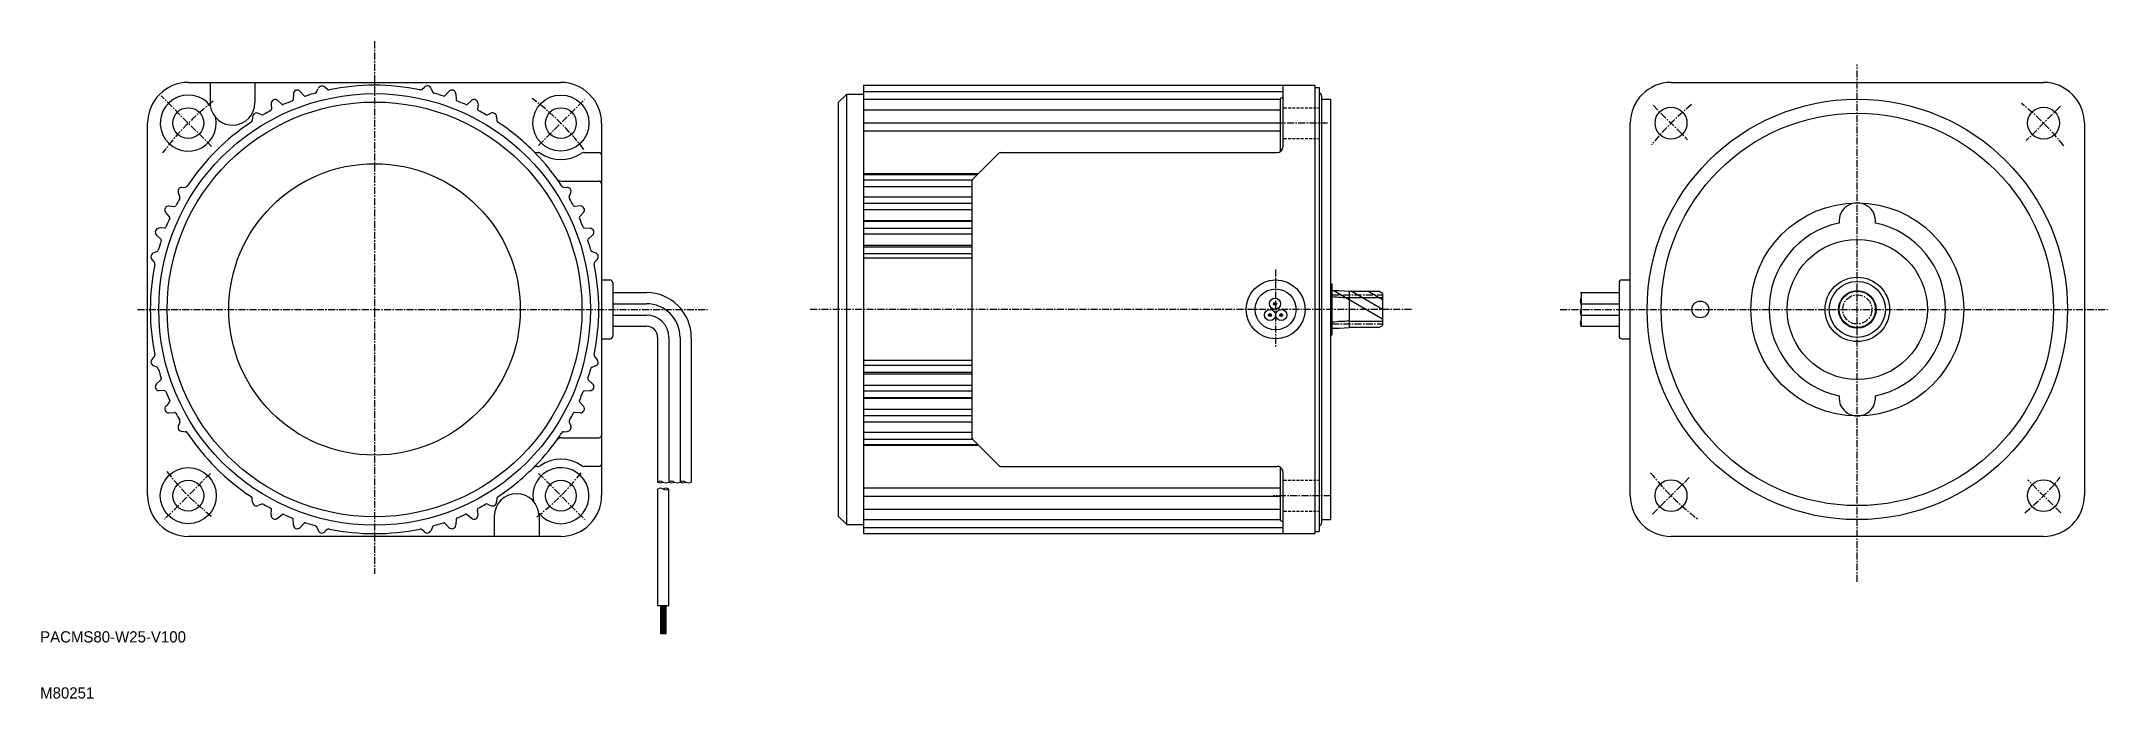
# Model space of a CAD drawing. Extents: x -76 to 293, y 411 to 529.
import ezdxf

# ---------------------------------------------------------------- set-up
doc = ezdxf.new("R2010")
doc.units = 0
doc.linetypes.add('CENTER', pattern=[2, 1.25, -0.25, 0.25, -0.25])
doc.linetypes.add('DASHED', pattern=[0.75, 0.5, -0.25])
doc.layers.get('0').update_dxf_attribs({"linetype": 'CONTINUOUS'})
doc.layers.add('CENTER', color=1, linetype='CENTER')

msp = doc.modelspace()

# ---------------------------------------------------------------- linework, layer by layer
at = {"color": 7, "linetype": 'CONTINUOUS'}
for p, q in [((-49.83, 521.43), (16.57, 521.43)), ((-45.97, 521.43), (-45.97, 517.81)), ((-37.97, 521.43), (-37.97, 517.81)), ((-29.9, 519.83), (-29.16, 519.04)), ((-26.96, 519.73), (-26.71, 520.31)), ((-25.04, 520.19), (-25.52, 520.6)), ((-8.21, 520.19), (-7.74, 520.58)), ((-6.54, 520.3), (-6.3, 519.73)), ((-3.36, 519.83), (-4.09, 519.04)), ((70.6, 520.93), (151.1, 520.93)), ((70.6, 520.93), (70.6, 440.93)), ((70.6, 519.83), (145.4, 519.83)), ((145.4, 520.93), (145.4, 509.93)), ((151.1, 520.93), (151.1, 440.93)), ((151.1, 520.53), (151.9, 520.53)), ((151.9, 520.53), (151.9, 441.33)), ((214.67, 521.43), (281.07, 521.43)), ((-45.97, 517.81), (-45.97, 517.81)), ((-35.08, 517.61), (-35.02, 516.59)), ((-33.13, 517.5), (-33.91, 518.18)), ((-31.11, 519.39), (-31.16, 518.33)), ((-2.14, 519.39), (-2.1, 518.33)), ((0.66, 518.18), (-0.12, 517.5)), ((1.83, 517.61), (1.76, 516.59)), ((67.6, 519.33), (66.1, 517.83)), ((66.1, 517.83), (66.1, 444.03)), ((67.6, 519.33), (70.6, 519.33)), ((67.6, 442.53), (67.6, 519.33)), ((70.6, 518.42), (144.9, 518.42)), ((70.6, 516.54), (144.9, 516.54)), ((144.9, 518.4), (144.9, 509.07)), ((145.2, 518.7), (145.4, 518.7)), ((152.3, 519.03), (152.3, 518.43)), ((152.3, 518.43), (152.3, 442.83)), ((152.3, 518.43), (153.9, 518.43)), ((153.9, 518.43), (153.9, 443.43)), ((-57.13, 447.73), (-57.13, 514.13)), ((-38.38, 515.25), (-38.44, 514.64)), ((-36.76, 515.67), (-37.33, 515.9)), ((3.51, 515.67), (4.13, 515.92)), ((5.13, 515.31), (5.19, 514.64)), ((23.87, 514.13), (23.87, 447.73)), ((70.6, 514.22), (144.9, 514.22)), ((70.6, 512.78), (144.9, 512.78)), ((207.37, 447.73), (207.37, 514.13)), ((288.37, 514.13), (288.37, 447.73)), ((12.36, 508.93), (12.59, 508.93)), ((20.78, 508.93), (23.37, 508.93)), ((90.04, 504.08), (94.75, 508.78)), ((95.11, 508.93), (144.4, 508.93)), ((91.11, 505.14), (70.6, 505.14)), ((-51.37, 501.07), (-51.62, 501.69)), ((-51.01, 502.69), (-50.34, 502.74)), ((16.69, 503.83), (23.37, 503.83)), ((17.08, 502.74), (17.69, 502.69)), ((18.11, 501.06), (18.34, 501.64)), ((70.6, 504.98), (90.94, 504.98)), ((70.6, 504.06), (90.03, 504.06)), ((70.6, 502.85), (89.9, 502.85)), ((89.9, 503.72), (89.9, 458.14)), ((-53.19, 497.43), (-53.82, 498.17)), ((-53.31, 499.39), (-52.28, 499.32)), ((20.06, 499.39), (19.03, 499.32)), ((20.62, 498.22), (19.94, 497.43)), ((70.6, 500.99), (89.9, 500.99)), ((70.6, 499.86), (89.9, 499.86)), ((70.6, 498.74), (89.9, 498.74)), ((-55.53, 494.2), (-54.73, 493.47)), ((-54.02, 495.46), (-55.08, 495.41)), ((20.77, 495.46), (21.83, 495.41)), ((21.48, 493.47), (22.27, 494.2)), ((70.6, 496.79), (89.9, 496.79)), ((70.6, 496.65), (89.9, 496.65)), ((70.6, 495.45), (89.9, 495.45)), ((70.6, 494.43), (89.9, 494.43)), ((-55.43, 491.26), (-55.99, 491.02)), ((22.18, 491.26), (22.79, 491)), ((70.6, 492.41), (89.9, 492.41)), ((70.6, 492.12), (89.9, 492.12)), ((70.6, 490.89), (89.9, 490.89)), ((-55.89, 489.34), (-56.28, 489.82)), ((23.07, 489.86), (22.63, 489.34)), ((70.6, 490.14), (89.9, 490.14)), ((23.87, 486.18), (25.37, 486.18)), ((25.87, 485.68), (25.87, 476.18)), ((25.87, 483.93), (31.87, 483.93)), ((153.9, 485.58), (154.2, 485.41)), ((154.2, 476.45), (154.2, 485.41)), ((154.2, 484.28), (155.42, 484.28)), ((155.42, 484.28), (157.2, 484.18)), ((157.2, 484.18), (157.2, 477.68)), ((157.2, 484.18), (162.5, 484.18)), ((163.2, 483.77), (162.5, 484.18)), ((163.2, 483.77), (163.2, 478.09)), ((198.56, 483.93), (205.37, 483.93)), ((205.37, 485.68), (205.37, 476.18)), ((205.87, 486.18), (207.37, 486.18)), ((-57.13, 480.93), (-57.13, 480.93)), ((25.87, 481.93), (31.87, 481.93)), ((25.87, 479.93), (31.87, 479.93)), ((198.56, 481.93), (205.37, 481.93)), ((198.56, 479.93), (205.37, 479.93)), ((23.87, 475.68), (25.37, 475.68)), ((25.87, 477.93), (31.87, 477.93)), ((33.87, 475.93), (33.87, 450.12)), ((35.87, 475.93), (35.87, 450.12)), ((37.87, 475.93), (37.87, 450.12)), ((39.87, 475.93), (39.87, 450.12)), ((153.9, 476.28), (154.2, 476.45)), ((154.2, 477.58), (155.42, 477.58)), ((155.42, 477.58), (157.2, 477.68)), ((162.5, 477.68), (157.2, 477.68)), ((162.5, 477.68), (163.2, 478.09)), ((198.56, 477.93), (205.37, 477.93)), ((205.87, 475.68), (207.37, 475.68)), ((-56.32, 472), (-55.89, 472.52)), ((22.63, 472.52), (23.03, 472.05)), ((70.6, 471.88), (89.9, 471.88)), ((-55.43, 470.6), (-56.05, 470.86)), ((-54.73, 468.39), (-55.53, 467.66)), ((21.48, 468.39), (22.27, 467.66)), ((22.17, 470.6), (22.74, 470.85)), ((70.6, 471), (89.9, 471)), ((70.6, 469.74), (89.9, 469.74)), ((70.6, 469.45), (89.9, 469.45)), ((-54.02, 466.4), (-55.08, 466.45)), ((20.77, 466.4), (21.83, 466.45)), ((70.6, 467.43), (89.9, 467.43)), ((70.6, 466.41), (89.9, 466.41)), ((70.6, 465.21), (89.9, 465.21)), ((70.6, 465.07), (89.9, 465.07)), ((-53.19, 464.43), (-53.82, 463.69)), ((-53.31, 462.48), (-52.28, 462.54)), ((-51.37, 460.8), (-51.59, 460.23)), ((18.11, 460.8), (18.37, 460.18)), ((20.06, 462.48), (19.03, 462.54)), ((19.94, 464.43), (20.62, 463.64)), ((70.6, 463.12), (89.9, 463.12)), ((70.6, 462), (89.9, 462)), ((70.6, 460.87), (89.9, 460.87)), ((-50.95, 459.18), (-50.34, 459.12)), ((16.69, 458.03), (23.37, 458.03)), ((17.08, 459.12), (17.75, 459.17)), ((70.6, 459.02), (89.9, 459.02)), ((70.6, 457.8), (90.03, 457.8)), ((94.75, 453.08), (90.04, 457.79)), ((70.6, 456.86), (90.97, 456.86)), ((70.6, 456.72), (91.11, 456.72)), ((12.36, 452.93), (12.56, 452.93)), ((23.37, 452.93), (20.62, 452.93)), ((95.11, 452.93), (144.4, 452.93)), ((144.9, 452.8), (144.9, 443.46)), ((145.4, 451.93), (145.4, 440.93)), ((-38.38, 446.55), (-38.44, 447.17)), ((-36.81, 446.17), (-37.38, 445.94)), ((3.51, 446.19), (4.08, 445.96)), ((5.18, 447.22), (5.13, 446.61)), ((33.87, 448.89), (33.87, 428.13)), ((35.87, 428.13), (35.87, 448.89)), ((70.6, 449.08), (144.9, 449.08)), ((70.6, 447.64), (144.9, 447.64)), ((-35.08, 444.25), (-35.02, 445.28)), ((-33.92, 443.68), (-33.13, 444.37)), ((-31.11, 442.47), (-31.16, 443.54)), ((-29.16, 442.82), (-29.9, 442.03)), ((-4.09, 442.82), (-3.36, 442.03)), ((-2.1, 443.54), (-2.14, 442.47)), ((-0.12, 444.37), (0.67, 443.68)), ((1.83, 444.25), (1.76, 445.28)), ((4.72, 444.05), (4.72, 440.43)), ((12.72, 444.05), (12.72, 440.43)), ((66.1, 444.03), (67.6, 442.53)), ((67.6, 442.53), (70.6, 442.53)), ((70.6, 445.32), (144.9, 445.32)), ((70.6, 443.44), (144.9, 443.44)), ((145.2, 443.16), (145.4, 443.16)), ((152.3, 443.43), (153.9, 443.43)), ((16.57, 440.43), (-49.83, 440.43)), ((-26.94, 442.09), (-26.71, 441.57)), ((-25.08, 441.64), (-25.51, 441.28)), ((-7.7, 441.24), (-8.21, 441.67)), ((-6.3, 442.13), (-6.56, 441.51)), ((70.6, 442.03), (145.4, 442.03)), ((70.6, 440.93), (151.1, 440.93)), ((151.1, 441.33), (151.9, 441.33)), ((281.07, 440.43), (214.67, 440.43)), ((33.87, 428.13), (35.87, 428.13)), ((34.37, 428.13), (34.37, 423.13)), ((35.37, 423.13), (35.37, 428.13)), ((34.37, 423.13), (35.37, 423.13)), ((35.36, 423.13), (35.37, 423.15))]:
    msp.add_line(p, q, dxfattribs=at)
at = {"color": 3, "linetype": 'DASHED'}
for p, q in [((145.6, 516.92), (151.9, 516.92)), ((145.6, 511.42), (151.9, 511.42)), ((145.6, 450.45), (151.9, 450.45)), ((145.6, 444.95), (151.9, 444.95))]:
    msp.add_line(p, q, dxfattribs=at)
at = {"color": 3, "linetype": 'CONTINUOUS'}
for p, q in [((163.2, 479.2), (154.4, 484.28)), ((157.2, 483.05), (163.2, 483.05)), ((163.2, 480.93), (157.57, 484.18)), ((163.2, 482.66), (160.57, 484.18)), ((157.2, 478.81), (163.2, 478.81)), ((34.37, 428.09), (34.42, 428.13)), ((34.37, 427.95), (34.56, 428.13)), ((34.37, 427.8), (34.7, 428.13)), ((34.37, 427.66), (34.84, 428.13)), ((34.37, 427.52), (34.98, 428.13)), ((34.37, 427.38), (35.12, 428.13)), ((34.37, 427.24), (35.27, 428.13)), ((34.37, 427.1), (35.37, 428.1)), ((34.37, 426.96), (35.37, 427.96)), ((34.37, 426.81), (35.37, 427.81)), ((34.37, 426.67), (35.37, 427.67)), ((34.37, 426.53), (35.37, 427.53)), ((34.37, 426.39), (35.37, 427.39)), ((34.37, 426.25), (35.37, 427.25)), ((34.37, 426.11), (35.37, 427.11)), ((34.37, 425.97), (35.37, 426.97)), ((34.37, 425.82), (35.37, 426.82)), ((34.37, 425.68), (35.37, 426.68)), ((34.37, 425.54), (35.37, 426.54)), ((34.37, 425.4), (35.37, 426.4)), ((34.37, 425.26), (35.37, 426.26)), ((34.37, 425.12), (35.37, 426.12)), ((34.37, 424.98), (35.37, 425.98)), ((34.37, 424.83), (35.37, 425.83)), ((34.37, 424.69), (35.37, 425.69)), ((34.37, 424.55), (35.37, 425.55)), ((34.37, 424.41), (35.37, 425.41)), ((34.37, 424.27), (35.37, 425.27)), ((34.37, 424.13), (35.37, 425.13)), ((34.37, 423.99), (35.37, 424.99)), ((34.37, 423.84), (35.37, 424.84)), ((34.37, 423.7), (35.37, 424.7)), ((34.37, 423.56), (35.37, 424.56)), ((34.37, 423.42), (35.37, 424.42)), ((34.37, 423.28), (35.37, 424.28)), ((34.37, 423.14), (35.37, 424.14)), ((34.51, 423.13), (35.37, 424)), ((34.65, 423.13), (35.37, 423.85)), ((34.79, 423.13), (35.37, 423.71)), ((34.93, 423.13), (35.37, 423.57)), ((35.07, 423.13), (35.37, 423.43)), ((35.22, 423.13), (35.37, 423.29))]:
    msp.add_line(p, q, dxfattribs=at)
at = {"color": 7, "linetype": 'CONTINUOUS'}
for centre, radius in [((-16.63, 480.93), 38.5), ((-16.63, 480.93), 37), ((-49.86, 514.17), 2.75), ((16.61, 514.17), 5), ((16.61, 514.17), 2.75), ((247.87, 480.93), 37.5), ((214.64, 514.17), 2.85), ((281.1, 514.17), 2.85), ((247.87, 480.93), 35), ((-16.63, 480.93), 26), ((247.87, 480.93), 19), ((247.87, 480.93), 12.5), ((247.87, 480.93), 5.75), ((144.1, 480.93), 5.25), ((144.1, 480.93), 3.65), ((144, 481.93), 1), ((247.87, 480.93), 5), ((247.87, 480.93), 3.35), ((247.87, 480.93), 3.25), ((143.1, 479.93), 1), ((143.1, 479.93), 0.25), ((143.1, 479.93), 0.2), ((143.1, 479.93), 0.15), ((143.1, 479.93), 0.1), ((144, 481.93), 0.25), ((144, 481.93), 0.2), ((144, 481.93), 0.15), ((144, 481.93), 0.1), ((145.1, 479.93), 1), ((145.1, 479.93), 0.25), ((145.1, 479.93), 0.2), ((145.1, 479.93), 0.15), ((145.1, 479.93), 0.1), ((219.87, 480.93), 1.5), ((-49.86, 447.7), 5), ((-49.86, 447.7), 2.75), ((16.61, 447.7), 2.75), ((214.64, 447.7), 2.85), ((281.1, 447.7), 2.85)]:
    msp.add_circle(centre, radius, dxfattribs=at)
for centre, radius, start, end in [((-49.83, 514.13), 7.3, 90, 180), ((-30.41, 519.36), 0.7, 42.7598, 177.3469), ((-27.32, 519.89), 0.4, 285.353, 337.1291), ((-26.01, 520.02), 0.761, 49.8925, 157.1291), ((-24.78, 520.5), 0.4, 229.8709, 281.6464), ((-16.63, 480.93), 40, 89.9998, 101.6463), ((-16.63, 480.93), 40, 78.3507, 89.9997), ((-8.47, 520.5), 0.4, 258.3507, 309.7157), ((-7.22, 520.12), 0.7, 14.8086, 138.2081), ((-2.84, 519.36), 0.7, 2.6527, 137.2346), ((16.57, 514.13), 7.3, 359.9995, 90), ((214.67, 514.13), 7.3, 90, 180), ((281.07, 514.13), 7.3, 0, 90), ((-49.86, 514.17), 5, 38.2789, 11.3337), ((-41.97, 517.81), 4, 179.9986, 180.0014), ((-41.97, 517.81), 4, 180.0014, 187.875), ((-41.97, 517.81), 4, 187.875, 359.9986), ((-16.63, 480.93), 40, 117.5449, 119.6489), ((-35.22, 516.57), 0.2, 297.5449, 3.564), ((-34.38, 517.66), 0.7, 47.6808, 183.5707), ((-33, 517.65), 0.2, 228.9758, 294.0323), ((-16.63, 480.93), 40, 111.4978, 114.0323), ((-31.36, 518.33), 0.2, 291.4978, 357.3449), ((-29.02, 519.17), 0.2, 222.7652, 287.9512), ((-16.63, 480.93), 40, 105.353, 107.9512), ((-5.93, 519.89), 0.4, 203.2833, 254.6489), ((-16.63, 480.93), 40, 72.0483, 74.6489), ((-4.24, 519.17), 0.2, 252.0483, 317.2348), ((-1.9, 518.33), 0.2, 182.6551, 248.5018), ((-16.63, 480.93), 40, 65.9672, 68.5018), ((-16.63, 480.93), 40, 65.9672, 68.5018), ((-0.26, 517.65), 0.2, 245.9672, 311.0242), ((1.13, 517.66), 0.7, 356.4375, 131.9852), ((1.96, 516.57), 0.2, 176.4363, 242.4547), ((-16.63, 480.93), 40, 60.3532, 62.4547), ((145.2, 518.4), 0.3, 90, 180), ((151.7, 519.03), 0.6, 0, 70.5288), ((-16.63, 480.93), 40, 123.3506, 146.6465), ((-38.84, 514.68), 0.4, 303.3506, 354.715), ((-37.68, 515.29), 0.7, 59.8125, 183.2016), ((-36.61, 516.04), 0.4, 248.2776, 299.6489), ((3.36, 516.04), 0.4, 240.3532, 292.1234), ((4.43, 515.29), 0.7, 1.6046, 115.4412), ((5.58, 514.68), 0.4, 184.868, 236.6466), ((-16.63, 480.93), 40, 45.0168, 56.6466), ((-16.63, 480.93), 40, 35.6565, 45.0168), ((12.36, 509.93), 1, 225.0168, 270.0117), ((12.59, 508.43), 0.5, 55.0005, 90), ((16.61, 514.17), 6.5, 234.9984, 303.778), ((20.78, 507.93), 1, 90, 123.778), ((23.37, 508.43), 0.5, 0.8316, 90), ((95.11, 508.43), 0.5, 90, 135), ((144.4, 509.93), 1, 270, 0), ((-50.99, 501.99), 0.7, 91.5961, 205.4412), ((-50.37, 503.14), 0.4, 274.868, 326.6465), ((-16.63, 480.93), 40, 33.3507, 35.6565), ((16.69, 504.83), 1, 215.6565, 270), ((17.12, 503.14), 0.4, 213.3507, 264.715), ((17.73, 501.99), 0.7, 329.8084, 93.2021), ((23.37, 503.33), 0.5, 1.1299, 90), ((90.4, 503.72), 0.5, 135, 180), ((-53.35, 498.69), 0.7, 86.4369, 227.924), ((-52.27, 499.52), 0.2, 266.4363, 332.4547), ((-16.63, 480.93), 40, 150.353, 152.4547), ((-51.74, 500.92), 0.4, 330.353, 22.1321), ((18.48, 500.92), 0.4, 158.2776, 209.649), ((-16.63, 480.93), 40, 27.5449, 29.649), ((19.02, 499.52), 0.2, 207.5449, 273.5689), ((20.1, 498.69), 0.7, 318.622, 93.5712), ((247.87, 496.68), 3.25, 354.078, 185.922), ((-55.05, 494.72), 0.7, 92.6527, 227.2346), ((-54.03, 495.66), 0.2, 272.6551, 338.5018), ((-16.63, 480.93), 40, 155.9672, 158.5018), ((-53.34, 497.3), 0.2, 335.9672, 41.0242), ((20.09, 497.3), 0.2, 138.9726, 204.0325), ((-16.63, 480.93), 40, 21.4978, 24.0325), ((20.78, 495.66), 0.2, 201.4978, 267.3497), ((21.8, 494.71), 0.7, 312.7598, 87.3469), ((247.87, 480.93), 15.75, 101.844, 258.156), ((247.87, 480.93), 15.75, 281.844, 78.156), ((-55.81, 490.34), 0.7, 104.8065, 228.1965), ((-55.59, 491.63), 0.4, 293.2805, 344.6491), ((-16.63, 480.93), 40, 162.0483, 164.6491), ((-54.87, 493.32), 0.2, 342.0483, 47.2348), ((21.62, 493.32), 0.2, 132.7585, 197.9512), ((-16.63, 480.93), 40, 15.3532, 17.9512), ((22.33, 491.63), 0.4, 195.3532, 247.1317), ((22.56, 490.34), 0.7, 316.5976, 70.4365), ((-16.63, 480.93), 40, 168.3507, 179.9998), ((-56.2, 489.09), 0.4, 348.3506, 39.7157), ((22.94, 489.09), 0.4, 139.8709, 191.6465), ((-16.63, 480.93), 40, 359.9998, 11.6464), ((25.37, 485.68), 0.5, 0, 90), ((31.87, 475.93), 8, 0, 90), ((199.43, 482.43), 1, 150.005, 210.0007), ((197.7, 483.43), 1, 329.9993, 30.0007), ((197.7, 482.43), 1, 330.0021, 30.0085), ((205.87, 485.68), 0.5, 90, 180), ((-16.63, 480.93), 40, 179.9999, 191.6467), ((-16.63, 480.93), 40, 348.3508, 359.9997), ((31.87, 475.93), 6, 0, 90), ((31.87, 475.93), 4, 0, 90), ((199.43, 480.43), 1, 149.9993, 210.0007), ((197.7, 481.43), 1, 329.9964, 30.0029), ((197.7, 480.43), 1, 329.9993, 30.0007), ((197.7, 479.43), 1, 330.0021, 29.9912), ((25.37, 476.18), 0.5, 270, 359.9885), ((31.87, 475.93), 2, 0, 90), ((199.43, 478.43), 1, 149.9964, 209.9921), ((197.7, 478.43), 1, 329.9964, 29.9921), ((205.87, 476.18), 0.5, 180, 270), ((-55.81, 471.52), 0.7, 136.6035, 250.4392), ((-56.2, 472.78), 0.4, 319.8709, 11.6467), ((22.94, 472.77), 0.4, 168.3508, 219.7157), ((22.56, 471.52), 0.7, 284.8065, 48.1965), ((-55.59, 470.23), 0.4, 15.3532, 67.1317), ((-16.63, 480.93), 40, 195.3532, 197.9513), ((-54.87, 468.54), 0.2, 312.7619, 17.9513), ((21.62, 468.54), 0.2, 162.0483, 227.2348), ((-16.63, 480.93), 40, 342.0483, 344.6491), ((22.33, 470.24), 0.4, 113.274, 164.6491), ((-55.05, 467.15), 0.7, 132.7598, 267.3469), ((-54.03, 466.2), 0.2, 21.4978, 87.3497), ((-16.63, 480.93), 40, 201.4978, 204.0323), ((-53.34, 464.56), 0.2, 318.9758, 24.0323), ((20.09, 464.56), 0.2, 155.9672, 221.0242), ((-16.63, 480.93), 40, 335.9672, 338.5018), ((20.78, 466.2), 0.2, 92.6551, 158.5018), ((21.8, 467.15), 0.7, 272.6527, 47.2346), ((247.87, 465.18), 3.25, 174.078, 5.922), ((-53.35, 463.18), 0.7, 132.0815, 273.5625), ((-52.27, 462.34), 0.2, 27.5449, 93.5689), ((-16.63, 480.93), 40, 207.5449, 209.6491), ((-51.74, 460.95), 0.4, 338.2776, 29.6491), ((18.48, 460.95), 0.4, 150.3532, 202.1321), ((-16.63, 480.93), 40, 330.3532, 332.4547), ((19.02, 462.34), 0.2, 86.4363, 152.4547), ((20.1, 463.17), 0.7, 266.4369, 41.8931), ((-50.99, 459.87), 0.7, 149.8013, 273.2021), ((-50.37, 458.72), 0.4, 33.3507, 84.715), ((-16.63, 480.93), 40, 213.3507, 236.578), ((-16.63, 480.93), 40, 314.9827, 324.3432), ((-16.63, 480.93), 40, 324.3432, 326.6465), ((16.69, 457.03), 1, 90, 144.3432), ((17.12, 458.72), 0.4, 94.8752, 146.6465), ((17.73, 459.87), 0.7, 271.5964, 25.4412), ((23.37, 458.53), 0.5, 270, 357.4658), ((90.4, 458.14), 0.5, 180, 224.034), ((16.61, 447.7), 6.5, 54.9969, 124.7479), ((23.37, 453.43), 0.501, 270, 357.355), ((-16.63, 480.93), 40, 303.3508, 314.9827), ((16.61, 447.7), 5, 218.2763, 191.3369), ((12.36, 451.93), 1, 89.8941, 134.9827), ((12.56, 453.53), 0.6, 270, 304.7532), ((20.62, 453.43), 0.5, 235.1027, 270), ((34.37, 449.26), 1, 60.0021, 119.9979), ((34.37, 450.99), 1, 239.9993, 300.0007), ((35.37, 450.99), 1, 239.9981, 299.9996), ((36.37, 449.26), 1, 60.0033, 119.999), ((36.37, 450.99), 1, 240.0004, 300.0019), ((37.37, 450.99), 1, 240.005, 300.0065), ((38.37, 449.26), 1, 59.9964, 119.9921), ((38.37, 450.99), 1, 239.9935, 299.995), ((39.37, 450.99), 1, 239.9993, 300.0007), ((95.1, 453.43), 0.499, 225.0483, 270.0692), ((144.4, 451.93), 1, 359.9943, 90), ((-49.83, 447.73), 7.3, 180, 270), ((-38.93, 447.13), 0.5, 4.8686, 56.578), ((-37.68, 446.57), 0.7, 181.5964, 295.4412), ((-36.62, 445.71), 0.5, 60.422, 112.1234), ((-16.63, 480.93), 40, 240.422, 242.4548), ((-16.63, 480.93), 40, 297.5449, 299.6491), ((3.36, 445.82), 0.4, 68.2842, 119.6491), ((4.43, 446.57), 0.7, 239.8084, 3.2016), ((8.72, 444.05), 4, 0, 180), ((5.58, 447.18), 0.4, 123.3508, 174.7144), ((16.57, 447.73), 7.3, 270, 359.9995), ((34.37, 448.02), 1, 60, 120), ((35.37, 448.02), 1, 60, 120), ((35.37, 449.75), 1, 240, 300), ((214.67, 447.73), 7.3, 180, 270), ((281.07, 447.73), 7.3, 270, 0), ((-35.22, 445.29), 0.2, 356.4314, 62.4548), ((-34.38, 444.2), 0.7, 176.4369, 311.068), ((-33, 444.22), 0.2, 65.9672, 131.0274), ((-16.63, 480.93), 40, 245.9672, 248.5019), ((-31.36, 443.53), 0.2, 2.6503, 68.5019), ((-30.41, 442.51), 0.7, 182.6527, 317.2346), ((-29.02, 442.69), 0.2, 72.0483, 137.2348), ((-16.63, 480.93), 40, 252.0483, 254.5811), ((-27.4, 441.89), 0.5, 23.2805, 74.5811), ((-5.93, 441.97), 0.4, 105.3532, 157.1291), ((-16.63, 480.93), 40, 285.3532, 287.9513), ((-4.24, 442.69), 0.2, 42.7687, 107.9513), ((-2.84, 442.51), 0.7, 222.7598, 357.3469), ((-1.9, 443.53), 0.2, 111.4978, 177.3497), ((-16.63, 480.93), 40, 291.4978, 294.0324), ((-0.26, 444.22), 0.2, 48.9726, 114.0324), ((1.13, 444.2), 0.7, 228.6188, 3.5712), ((1.96, 445.29), 0.2, 117.5449, 183.5689), ((145.2, 443.46), 0.3, 179.9904, 270.0095), ((151.7, 442.83), 0.6, 289.4712, 0), ((-26.04, 441.74), 0.7, 194.8086, 318.202), ((-24.76, 441.26), 0.5, 78.4188, 129.7157), ((-16.63, 480.93), 40, 258.4188, 269.9999), ((-16.63, 480.93), 40, 270, 281.6466), ((-8.47, 441.36), 0.4, 49.8658, 101.6466), ((-7.22, 441.74), 0.7, 226.5976, 340.4442)]:
    msp.add_arc(centre, radius, start, end, dxfattribs=at)
at = {"color": 3, "linetype": 'CONTINUOUS'}
for centre, start, end in [((157, 505.03), 262.681, 270.5207), ((157, 456.83), 89.4793, 97.3185)]:
    msp.add_arc(centre, 21.98, start, end, dxfattribs=at)
at = {"layer": 'CENTER', "color": 1, "linetype": 'CENTER'}
for p, q in [((-16.63, 528.76), (-16.63, 433.76)), ((247.87, 432.33), (247.87, 524.61)), ((-45.69, 509.99), (-54.7, 519.01)), ((12.61, 510.17), (20.85, 518.41)), ((211.43, 517.37), (217.59, 511.21)), ((284.11, 517.17), (278, 511.06)), ((153.39, 514.17), (143, 514.17)), ((144.1, 488.04), (144.1, 474.25)), ((154.2, 483.53), (163.2, 483.53)), ((-58.92, 480.93), (42.75, 480.93)), ((168.35, 480.93), (61.01, 480.93)), ((194.86, 480.93), (292.53, 480.93)), ((154.2, 478.33), (163.2, 478.33)), ((-45.88, 451.68), (-54.11, 443.45)), ((12.63, 451.68), (20.84, 443.47)), ((211.36, 444.42), (217.88, 450.94)), ((284.16, 444.64), (278.27, 450.54)), ((153.95, 447.7), (143.66, 447.7))]:
    msp.add_line(p, q, dxfattribs=at)
msp.add_circle((247.87, 480.93), 2.6, dxfattribs=at)
for centre, start, end in [((-16.63, 480.93), 127.7491, 143.5344), ((-16.63, 480.93), 37.3777, 53.236), ((247.87, 480.93), 128.9833, 141.3139), ((247.87, 480.93), 38.424, 51.4131), ((-16.63, 480.93), 218.0024, 231.9077), ((-16.63, 480.93), 307.9773, 321.672), ((247.87, 480.93), 218.3059, 232.6657), ((247.87, 480.93), 309.4562, 320.4029)]:
    msp.add_arc(centre, 47, start, end, dxfattribs=at)

# ---------------------------------------------------------------- texts
at = {"color": 7, "linetype": 'CONTINUOUS'}
for s, p in [('PACMS80-W25-V100', (-76.29, 421.51)), ('M80251', (-76.29, 411.51))]:
    msp.add_text(s, height=2, dxfattribs=at).set_placement(p)

doc.saveas('drawing.dxf')
